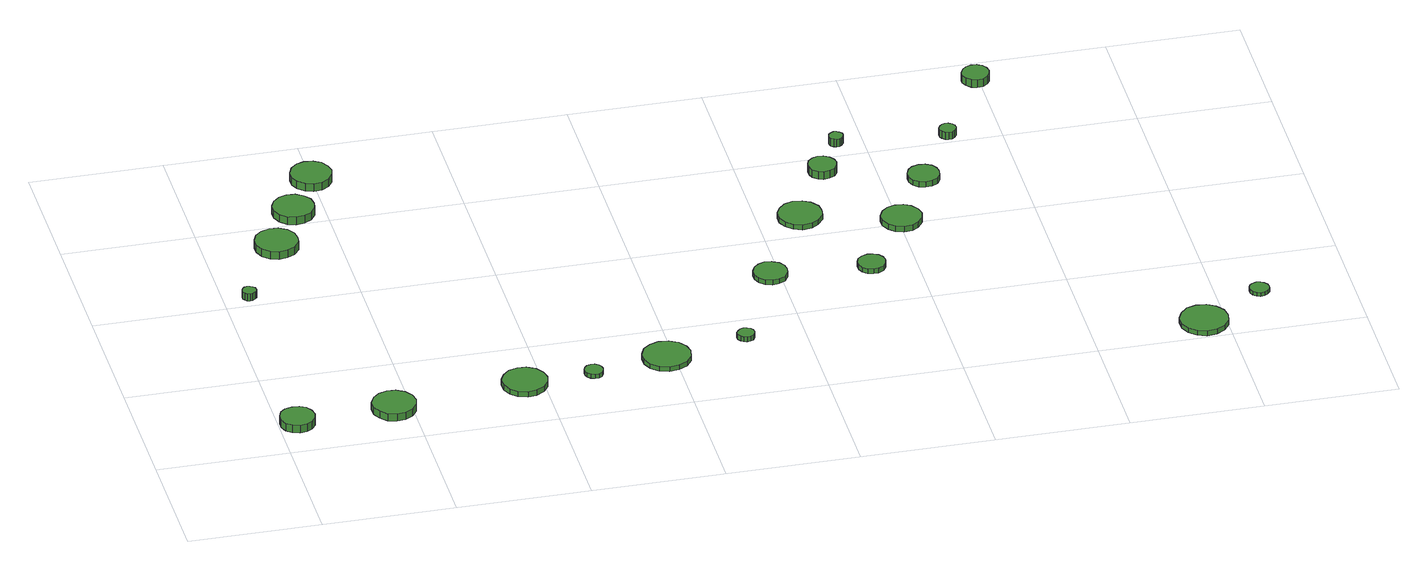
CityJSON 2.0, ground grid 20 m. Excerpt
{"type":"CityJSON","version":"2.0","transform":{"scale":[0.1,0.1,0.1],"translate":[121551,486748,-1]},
"CityObjects":{
"tree1":{"type":"SolitaryVegetationObject","attributes":{"function":"something"},"geometry":[{"type":"MultiSurface","lod":"1","boundaries":[[[0,1,2,3,4,5,6,7,8,9,10,11,12,13,14]],[[15,16,17,18,19,20,21,22,23,24,25,26,27,28,29]],[[0,29,28,1]],[[1,28,27,2]],[[2,27,26,3]],[[3,26,25,4]],[[4,25,24,5]],[[5,24,23,6]],[[6,23,22,7]],[[7,22,21,8]],[[8,21,20,9]],[[9,20,19,10]],[[10,19,18,11]],[[11,18,17,12]],[[12,17,16,13]],[[13,16,15,14]],[[14,15,29,0]]]}]},
"tree2":{"type":"SolitaryVegetationObject","attributes":{"function":"something"},"geometry":[{"type":"MultiSurface","lod":"1","boundaries":[[[30,31,32,33,34,35,36,37,38,39,40,41,42,43,44]],[[45,46,47,48,49,50,51,52,53,54,55,56,57,58,59]],[[30,59,58,31]],[[31,58,57,32]],[[32,57,56,33]],[[33,56,55,34]],[[34,55,54,35]],[[35,54,53,36]],[[36,53,52,37]],[[37,52,51,38]],[[38,51,50,39]],[[39,50,49,40]],[[40,49,48,41]],[[41,48,47,42]],[[42,47,46,43]],[[43,46,45,44]],[[44,45,59,30]]]}]},
"tree3":{"type":"SolitaryVegetationObject","attributes":{"function":"something"},"geometry":[{"type":"MultiSurface","lod":"1","boundaries":[[[60,61,62,63,64,65,66,67,68,69,70,71,72,73,74]],[[75,76,77,78,79,80,81,82,83,84,85,86,87,88,89]],[[60,89,88,61]],[[61,88,87,62]],[[62,87,86,63]],[[63,86,85,64]],[[64,85,84,65]],[[65,84,83,66]],[[66,83,82,67]],[[67,82,81,68]],[[68,81,80,69]],[[69,80,79,70]],[[70,79,78,71]],[[71,78,77,72]],[[72,77,76,73]],[[73,76,75,74]],[[74,75,89,60]]]}]},
"tree4":{"type":"SolitaryVegetationObject","attributes":{"function":"something"},"geometry":[{"type":"MultiSurface","lod":"1","boundaries":[[[90,91,92,93,94,95,96,97,98,99,100,101,102,103,104]],[[105,106,107,108,109,110,111,112,113,114,115,116,117,118,119]],[[90,119,118,91]],[[91,118,117,92]],[[92,117,116,93]],[[93,116,115,94]],[[94,115,114,95]],[[95,114,113,96]],[[96,113,112,97]],[[97,112,111,98]],[[98,111,110,99]],[[99,110,109,100]],[[100,109,108,101]],[[101,108,107,102]],[[102,107,106,103]],[[103,106,105,104]],[[104,105,119,90]]]}]},
"tree5":{"type":"SolitaryVegetationObject","attributes":{"function":"something"},"geometry":[{"type":"MultiSurface","lod":"1","boundaries":[[[120,121,122,123,124,125,126,127,128,129,130,131,132,133,134]],[[135,136,137,138,139,140,141,142,143,144,145,146,147,148,149]],[[120,149,148,121]],[[121,148,147,122]],[[122,147,146,123]],[[123,146,145,124]],[[124,145,144,125]],[[125,144,143,126]],[[126,143,142,127]],[[127,142,141,128]],[[128,141,140,129]],[[129,140,139,130]],[[130,139,138,131]],[[131,138,137,132]],[[132,137,136,133]],[[133,136,135,134]],[[134,135,149,120]]]}]},
"tree6":{"type":"SolitaryVegetationObject","attributes":{"function":"something"},"geometry":[{"type":"MultiSurface","lod":"1","boundaries":[[[150,151,152,153,154,155,156,157,158,159,160,161,162,163,164]],[[165,166,167,168,169,170,171,172,173,174,175,176,177,178,179]],[[150,179,178,151]],[[151,178,177,152]],[[152,177,176,153]],[[153,176,175,154]],[[154,175,174,155]],[[155,174,173,156]],[[156,173,172,157]],[[157,172,171,158]],[[158,171,170,159]],[[159,170,169,160]],[[160,169,168,161]],[[161,168,167,162]],[[162,167,166,163]],[[163,166,165,164]],[[164,165,179,150]]]}]},
"tree7":{"type":"SolitaryVegetationObject","attributes":{"function":"something"},"geometry":[{"type":"MultiSurface","lod":"1","boundaries":[[[180,181,182,183,184,185,186,187,188,189,190,191,192,193,194]],[[195,196,197,198,199,200,201,202,203,204,205,206,207,208,209]],[[180,209,208,181]],[[181,208,207,182]],[[182,207,206,183]],[[183,206,205,184]],[[184,205,204,185]],[[185,204,203,186]],[[186,203,202,187]],[[187,202,201,188]],[[188,201,200,189]],[[189,200,199,190]],[[190,199,198,191]],[[191,198,197,192]],[[192,197,196,193]],[[193,196,195,194]],[[194,195,209,180]]]}]},
"tree8":{"type":"SolitaryVegetationObject","attributes":{"function":"something"},"geometry":[{"type":"MultiSurface","lod":"1","boundaries":[[[210,211,212,213,214,215,216,217,218,219,220,221,222,223,224]],[[225,226,227,228,229,230,231,232,233,234,235,236,237,238,239]],[[210,239,238,211]],[[211,238,237,212]],[[212,237,236,213]],[[213,236,235,214]],[[214,235,234,215]],[[215,234,233,216]],[[216,233,232,217]],[[217,232,231,218]],[[218,231,230,219]],[[219,230,229,220]],[[220,229,228,221]],[[221,228,227,222]],[[222,227,226,223]],[[223,226,225,224]],[[224,225,239,210]]]}]},
"tree9":{"type":"SolitaryVegetationObject","attributes":{"function":"something"},"geometry":[{"type":"MultiSurface","lod":"1","boundaries":[[[240,241,242,243,244,245,246,247,248,249,250,251,252,253,254]],[[255,256,257,258,259,260,261,262,263,264,265,266,267,268,269]],[[240,269,268,241]],[[241,268,267,242]],[[242,267,266,243]],[[243,266,265,244]],[[244,265,264,245]],[[245,264,263,246]],[[246,263,262,247]],[[247,262,261,248]],[[248,261,260,249]],[[249,260,259,250]],[[250,259,258,251]],[[251,258,257,252]],[[252,257,256,253]],[[253,256,255,254]],[[254,255,269,240]]]}]},
"tree10":{"type":"SolitaryVegetationObject","attributes":{"function":"something"},"geometry":[{"type":"MultiSurface","lod":"1","boundaries":[[[270,271,272,273,274,275,276,277,278,279,280,281,282,283,284]],[[285,286,287,288,289,290,291,292,293,294,295,296,297,298,299]],[[270,299,298,271]],[[271,298,297,272]],[[272,297,296,273]],[[273,296,295,274]],[[274,295,294,275]],[[275,294,293,276]],[[276,293,292,277]],[[277,292,291,278]],[[278,291,290,279]],[[279,290,289,280]],[[280,289,288,281]],[[281,288,287,282]],[[282,287,286,283]],[[283,286,285,284]],[[284,285,299,270]]]}]},
"tree11":{"type":"SolitaryVegetationObject","attributes":{"function":"something"},"geometry":[{"type":"MultiSurface","lod":"1","boundaries":[[[300,301,302,303,304,305,306,307,308,309,310,311,312,313,314]],[[315,316,317,318,319,320,321,322,323,324,325,326,327,328,329]],[[300,329,328,301]],[[301,328,327,302]],[[302,327,326,303]],[[303,326,325,304]],[[304,325,324,305]],[[305,324,323,306]],[[306,323,322,307]],[[307,322,321,308]],[[308,321,320,309]],[[309,320,319,310]],[[310,319,318,311]],[[311,318,317,312]],[[312,317,316,313]],[[313,316,315,314]],[[314,315,329,300]]]}]},
"tree12":{"type":"SolitaryVegetationObject","attributes":{"function":"something"},"geometry":[{"type":"MultiSurface","lod":"1","boundaries":[[[330,331,332,333,334,335,336,337,338,339,340,341,342,343,344]],[[345,346,347,348,349,350,351,352,353,354,355,356,357,358,359]],[[330,359,358,331]],[[331,358,357,332]],[[332,357,356,333]],[[333,356,355,334]],[[334,355,354,335]],[[335,354,353,336]],[[336,353,352,337]],[[337,352,351,338]],[[338,351,350,339]],[[339,350,349,340]],[[340,349,348,341]],[[341,348,347,342]],[[342,347,346,343]],[[343,346,345,344]],[[344,345,359,330]]]}]},
"tree13":{"type":"SolitaryVegetationObject","attributes":{"function":"something"},"geometry":[{"type":"MultiSurface","lod":"1","boundaries":[[[360,361,362,363,364,365,366,367,368,369,370,371,372,373,374]],[[375,376,377,378,379,380,381,382,383,384,385,386,387,388,389]],[[360,389,388,361]],[[361,388,387,362]],[[362,387,386,363]],[[363,386,385,364]],[[364,385,384,365]],[[365,384,383,366]],[[366,383,382,367]],[[367,382,381,368]],[[368,381,380,369]],[[369,380,379,370]],[[370,379,378,371]],[[371,378,377,372]],[[372,377,376,373]],[[373,376,375,374]],[[374,375,389,360]]]}]},
"tree14":{"type":"SolitaryVegetationObject","attributes":{"function":"something"},"geometry":[{"type":"MultiSurface","lod":"1","boundaries":[[[390,391,392,393,394,395,396,397,398,399,400,401,402,403,404]],[[405,406,407,408,409,410,411,412,413,414,415,416,417,418,419]],[[390,419,418,391]],[[391,418,417,392]],[[392,417,416,393]],[[393,416,415,394]],[[394,415,414,395]],[[395,414,413,396]],[[396,413,412,397]],[[397,412,411,398]],[[398,411,410,399]],[[399,410,409,400]],[[400,409,408,401]],[[401,408,407,402]],[[402,407,406,403]],[[403,406,405,404]],[[404,405,419,390]]]}]},
"tree15":{"type":"SolitaryVegetationObject","attributes":{"function":"something"},"geometry":[{"type":"MultiSurface","lod":"1","boundaries":[[[420,421,422,423,424,425,426,427,428,429,430,431,432,433,434]],[[435,436,437,438,439,440,441,442,443,444,445,446,447,448,449]],[[420,449,448,421]],[[421,448,447,422]],[[422,447,446,423]],[[423,446,445,424]],[[424,445,444,425]],[[425,444,443,426]],[[426,443,442,427]],[[427,442,441,428]],[[428,441,440,429]],[[429,440,439,430]],[[430,439,438,431]],[[431,438,437,432]],[[432,437,436,433]],[[433,436,435,434]],[[434,435,449,420]]]}]},
"tree16":{"type":"SolitaryVegetationObject","attributes":{"function":"something"},"geometry":[{"type":"MultiSurface","lod":"1","boundaries":[[[450,451,452,453,454,455,456,457,458,459,460,461,462,463,464]],[[465,466,467,468,469,470,471,472,473,474,475,476,477,478,479]],[[450,479,478,451]],[[451,478,477,452]],[[452,477,476,453]],[[453,476,475,454]],[[454,475,474,455]],[[455,474,473,456]],[[456,473,472,457]],[[457,472,471,458]],[[458,471,470,459]],[[459,470,469,460]],[[460,469,468,461]],[[461,468,467,462]],[[462,467,466,463]],[[463,466,465,464]],[[464,465,479,450]]]}]},
"tree17":{"type":"SolitaryVegetationObject","attributes":{"function":"something"},"geometry":[{"type":"MultiSurface","lod":"1","boundaries":[[[480,481,482,483,484,485,486,487,488,489,490,491,492,493,494]],[[495,496,497,498,499,500,501,502,503,504,505,506,507,508,509]],[[480,509,508,481]],[[481,508,507,482]],[[482,507,506,483]],[[483,506,505,484]],[[484,505,504,485]],[[485,504,503,486]],[[486,503,502,487]],[[487,502,501,488]],[[488,501,500,489]],[[489,500,499,490]],[[490,499,498,491]],[[491,498,497,492]],[[492,497,496,493]],[[493,496,495,494]],[[494,495,509,480]]]}]},
"tree18":{"type":"SolitaryVegetationObject","attributes":{"function":"something"},"geometry":[{"type":"MultiSurface","lod":"1","boundaries":[[[510,511,512,513,514,515,516,517,518,519,520,521,522,523,524]],[[525,526,527,528,529,530,531,532,533,534,535,536,537,538,539]],[[510,539,538,511]],[[511,538,537,512]],[[512,537,536,513]],[[513,536,535,514]],[[514,535,534,515]],[[515,534,533,516]],[[516,533,532,517]],[[517,532,531,518]],[[518,531,530,519]],[[519,530,529,520]],[[520,529,528,521]],[[521,528,527,522]],[[522,527,526,523]],[[523,526,525,524]],[[524,525,539,510]]]}]},
"tree19":{"type":"SolitaryVegetationObject","attributes":{"function":"something"},"geometry":[{"type":"MultiSurface","lod":"1","boundaries":[[[540,541,542,543,544,545,546,547,548,549,550,551,552,553,554]],[[555,556,557,558,559,560,561,562,563,564,565,566,567,568,569]],[[540,569,568,541]],[[541,568,567,542]],[[542,567,566,543]],[[543,566,565,544]],[[544,565,564,545]],[[545,564,563,546]],[[546,563,562,547]],[[547,562,561,548]],[[548,561,560,549]],[[549,560,559,550]],[[550,559,558,551]],[[551,558,557,552]],[[552,557,556,553]],[[553,556,555,554]],[[554,555,569,540]]]}]},
"tree20":{"type":"SolitaryVegetationObject","attributes":{"function":"something"},"geometry":[{"type":"MultiSurface","lod":"1","boundaries":[[[570,571,572,573,574,575,576,577,578,579,580,581,582,583,584]],[[585,586,587,588,589,590,591,592,593,594,595,596,597,598,599]],[[570,599,598,571]],[[571,598,597,572]],[[572,597,596,573]],[[573,596,595,574]],[[574,595,594,575]],[[575,594,593,576]],[[576,593,592,577]],[[577,592,591,578]],[[578,591,590,579]],[[579,590,589,580]],[[580,589,588,581]],[[581,588,587,582]],[[582,587,586,583]],[[583,586,585,584]],[[584,585,599,570]]]}]},
"tree21":{"type":"SolitaryVegetationObject","attributes":{"function":"something"},"geometry":[{"type":"MultiSurface","lod":"1","boundaries":[[[600,601,602,603,604,605,606,607,608,609,610,611,612,613,614]],[[615,616,617,618,619,620,621,622,623,624,625,626,627,628,629]],[[600,629,628,601]],[[601,628,627,602]],[[602,627,626,603]],[[603,626,625,604]],[[604,625,624,605]],[[605,624,623,606]],[[606,623,622,607]],[[607,622,621,608]],[[608,621,620,609]],[[609,620,619,610]],[[610,619,618,611]],[[611,618,617,612]],[[612,617,616,613]],[[613,616,615,614]],[[614,615,629,600]]]}]}
},
"vertices":[
[53,67,25],[50,78,25],[44,87,25],[35,92,25],[24,93,25],[13,90,25],[5,83,25],[1,73,25],[1,62,25],[5,52,25],[13,45,25],[24,41,25],[35,43,25],[44,48,25],[50,57,25],[50,57,12],[44,48,12],[35,43,12],[24,41,12],[13,45,12],[5,52,12],[1,62,12],[1,73,12],[5,83,12],[13,90,12],[24,93,12],[35,92,12],[44,87,12],[50,78,12],[53,67,12],
[50,424,19],[49,429,19],[46,432,19],[42,434,19],[38,435,19],[34,434,19],[31,431,19],[29,427,19],[29,422,19],[31,418,19],[34,415,19],[38,414,19],[42,414,19],[46,417,19],[49,420,19],[49,420,7],[46,417,7],[42,414,7],[38,414,7],[34,415,7],[31,418,7],[29,422,7],[29,427,7],[31,431,7],[34,434,7],[38,435,7],[42,434,7],[46,432,7],[49,429,7],[50,424,7],
[206,81,19],[203,94,19],[195,105,19],[183,112,19],[170,113,19],[157,109,19],[147,100,19],[141,88,19],[141,74,19],[147,62,19],[157,52,19],[170,48,19],[183,50,19],[195,56,19],[203,67,19],[203,67,7],[195,56,7],[183,50,7],[170,48,7],[157,52,7],[147,62,7],[141,74,7],[141,88,7],[147,100,7],[157,109,7],[170,113,7],[183,112,7],[195,105,7],[203,94,7],[206,81,7],
[140,546,20],[138,559,20],[130,570,20],[118,577,20],[105,578,20],[92,574,20],[82,565,20],[77,553,20],[77,540,20],[82,527,20],[92,518,20],[105,514,20],[118,516,20],[130,522,20],[138,533,20],[138,533,7],[130,522,7],[118,516,7],[105,514,7],[92,518,7],[82,527,7],[77,540,7],[77,553,7],[82,565,7],[92,574,7],[105,578,7],[118,577,7],[130,570,7],[138,559,7],[140,546,7],
[183,626,23],[181,639,23],[173,649,23],[162,656,23],[149,657,23],[137,653,23],[127,644,23],[122,633,23],[122,620,23],[127,608,23],[137,599,23],[149,595,23],[162,597,23],[173,603,23],[181,614,23],[181,614,10],[173,603,10],[162,597,10],[149,595,10],[137,599,10],[127,608,10],[122,620,10],[122,633,10],[127,644,10],[137,653,10],[149,657,10],[162,656,10],[173,649,10],[181,639,10],[183,626,10],
[406,102,16],[403,115,16],[395,127,16],[382,134,16],[369,135,16],[355,131,16],[345,121,16],[339,109,16],[339,95,16],[345,82,16],[355,73,16],[369,68,16],[382,70,16],[395,77,16],[403,88,16],[403,88,7],[395,77,7],[382,70,7],[369,68,7],[355,73,7],[345,82,7],[339,95,7],[339,109,7],[345,121,7],[355,131,7],[369,135,7],[382,134,7],[395,127,7],[403,115,7],[406,102,7],
[228,705,25],[225,717,25],[218,728,25],[207,734,25],[194,736,25],[182,732,25],[172,723,25],[167,711,25],[167,698,25],[172,687,25],[182,678,25],[194,674,25],[207,675,25],[218,682,25],[225,692,25],[225,692,12],[218,682,12],[207,675,12],[194,674,12],[182,678,12],[172,687,12],[167,698,12],[167,711,12],[172,723,12],[182,732,12],[194,736,12],[207,734,12],[218,728,12],[225,717,12],[228,705,12],
[490,109,14],[489,114,14],[486,119,14],[481,122,14],[475,123,14],[469,121,14],[465,117,14],[463,112,14],[463,106,14],[465,101,14],[469,97,14],[475,95,14],[481,95,14],[486,98,14],[489,103,14],[489,103,7],[486,98,7],[481,95,7],[475,95,7],[469,97,7],[465,101,7],[463,106,7],[463,112,7],[465,117,7],[469,121,7],[475,123,7],[481,122,7],[486,119,7],[489,114,7],[490,109,7],
[624,124,15],[621,138,15],[612,150,15],[599,157,15],[584,159,15],[570,154,15],[559,145,15],[553,131,15],[553,116,15],[559,103,15],[570,93,15],[584,88,15],[599,90,15],[612,97,15],[621,109,15],[621,109,7],[612,97,7],[599,90,7],[584,88,7],[570,93,7],[559,103,7],[553,116,7],[553,131,7],[559,145,7],[570,154,7],[584,159,7],[599,157,7],[612,150,7],[621,138,7],[624,124,7],
[726,154,15],[725,159,15],[722,163,15],[717,166,15],[712,167,15],[707,165,15],[703,161,15],[700,157,15],[700,151,15],[703,146,15],[707,143,15],[712,141,15],[717,142,15],[722,144,15],[725,149,15],[725,149,7],[722,144,7],[717,142,7],[712,141,7],[707,143,7],[703,146,7],[700,151,7],[700,157,7],[703,161,7],[707,165,7],[712,167,7],[717,166,7],[722,163,7],[725,159,7],[726,154,7],
[811,308,15],[809,318,15],[803,327,15],[793,332,15],[783,334,15],[773,330,15],[765,323,15],[761,313,15],[761,303,15],[765,293,15],[773,286,15],[783,283,15],[793,284,15],[803,289,15],[809,298,15],[809,298,7],[803,289,7],[793,284,7],[783,283,7],[773,286,7],[765,293,7],[761,303,7],[761,313,7],[765,323,7],[773,330,7],[783,334,7],[793,332,7],[803,327,7],[809,318,7],[811,308,7],
[896,451,15],[894,464,15],[885,476,15],[874,482,15],[860,484,15],[847,480,15],[837,470,15],[831,458,15],[831,444,15],[837,432,15],[847,423,15],[860,418,15],[874,420,15],[885,427,15],[894,438,15],[894,438,7],[885,427,7],[874,420,7],[860,418,7],[847,423,7],[837,432,7],[831,444,7],[831,458,7],[837,470,7],[847,480,7],[860,484,7],[874,482,7],[885,476,7],[894,464,7],[896,451,7],
[955,299,15],[953,308,15],[948,315,15],[940,319,15],[932,320,15],[924,317,15],[917,312,15],[914,304,15],[914,295,15],[917,287,15],[924,281,15],[932,279,15],[940,279,15],[948,284,15],[953,291,15],[953,291,7],[948,284,7],[940,279,7],[932,279,7],[924,281,7],[917,287,7],[914,295,7],[914,304,7],[917,312,7],[924,317,7],[932,320,7],[940,319,7],[948,315,7],[953,308,7],[955,299,7],
[945,565,20],[943,574,20],[938,581,20],[930,586,20],[921,587,20],[913,584,20],[906,578,20],[903,570,20],[903,561,20],[906,553,20],[913,547,20],[921,544,20],[930,545,20],[938,549,20],[943,557,20],[943,557,7],[938,549,7],[930,545,7],[921,544,7],[913,547,7],[906,553,7],[903,561,7],[903,570,7],[906,578,7],[913,584,7],[921,587,7],[930,586,7],[938,581,7],[943,574,7],[945,565,7],
[1035,409,16],[1032,421,16],[1024,432,16],[1014,438,16],[1001,439,16],[989,435,16],[980,427,16],[974,415,16],[974,403,16],[980,391,16],[989,383,16],[1001,379,16],[1014,380,16],[1024,386,16],[1032,397,16],[1032,397,7],[1024,386,7],[1014,380,7],[1001,379,7],[989,383,7],[980,391,7],[974,403,7],[974,415,7],[980,427,7],[989,435,7],[1001,439,7],[1014,438,7],[1024,432,7],[1032,421,7],[1035,409,7],
[971,634,21],[970,638,21],[967,642,21],[963,644,21],[959,645,21],[955,643,21],[951,640,21],[950,636,21],[950,632,21],[951,628,21],[955,625,21],[959,623,21],[963,624,21],[967,626,21],[970,630,21],[970,630,8],[967,626,8],[963,624,8],[959,623,8],[955,625,8],[951,628,8],[950,632,8],[950,636,8],[951,640,8],[955,643,8],[959,645,8],[963,644,8],[967,642,8],[970,638,8],[971,634,8],
[1085,512,17],[1083,522,17],[1078,530,17],[1069,535,17],[1059,536,17],[1049,533,17],[1042,526,17],[1038,517,17],[1038,507,17],[1042,498,17],[1049,491,17],[1059,488,17],[1069,489,17],[1078,494,17],[1083,502,17],[1083,502,8],[1078,494,8],[1069,489,8],[1059,488,8],[1049,491,8],[1042,498,8],[1038,507,8],[1038,517,8],[1042,526,8],[1049,533,8],[1059,536,8],[1069,535,8],[1078,530,8],[1083,522,8],[1085,512,8],
[1134,614,23],[1133,619,23],[1130,623,23],[1125,626,23],[1120,627,23],[1115,625,23],[1111,621,23],[1109,617,23],[1109,611,23],[1111,607,23],[1115,603,23],[1120,601,23],[1125,602,23],[1130,605,23],[1133,609,23],[1133,609,11],[1130,605,11],[1125,602,11],[1120,601,11],[1115,603,11],[1111,607,11],[1109,611,11],[1109,617,11],[1111,621,11],[1115,625,11],[1120,627,11],[1125,626,11],[1130,623,11],[1133,619,11],[1134,614,11],
[1402,37,17],[1399,52,17],[1390,64,17],[1377,72,17],[1362,73,17],[1348,69,17],[1337,58,17],[1331,45,17],[1331,30,17],[1337,16,17],[1348,6,17],[1362,1,17],[1377,3,17],[1390,10,17],[1399,22,17],[1399,22,9],[1390,10,9],[1377,3,9],[1362,1,9],[1348,6,9],[1337,16,9],[1331,30,9],[1331,45,9],[1337,58,9],[1348,69,9],[1362,73,9],[1377,72,9],[1390,64,9],[1399,52,9],[1402,37,9],
[1215,748,25],[1213,757,25],[1208,764,25],[1201,768,25],[1192,769,25],[1184,766,25],[1178,760,25],[1174,752,25],[1174,744,25],[1178,736,25],[1184,730,25],[1192,727,25],[1201,728,25],[1208,733,25],[1213,740,25],[1213,740,12],[1208,733,12],[1201,728,12],[1192,727,12],[1184,730,12],[1178,736,12],[1174,744,12],[1174,752,12],[1178,760,12],[1184,766,12],[1192,769,12],[1201,768,12],[1208,764,12],[1213,757,12],[1215,748,12],
[1478,102,15],[1477,108,15],[1473,113,15],[1468,116,15],[1462,117,15],[1456,115,15],[1451,111,15],[1449,105,15],[1449,99,15],[1451,93,15],[1456,89,15],[1462,87,15],[1468,88,15],[1473,91,15],[1477,96,15],[1477,96,9],[1473,91,9],[1468,88,9],[1462,87,9],[1456,89,9],[1451,93,9],[1449,99,9],[1449,105,9],[1451,111,9],[1456,115,9],[1462,117,9],[1468,116,9],[1473,113,9],[1477,108,9],[1478,102,9]
]}
